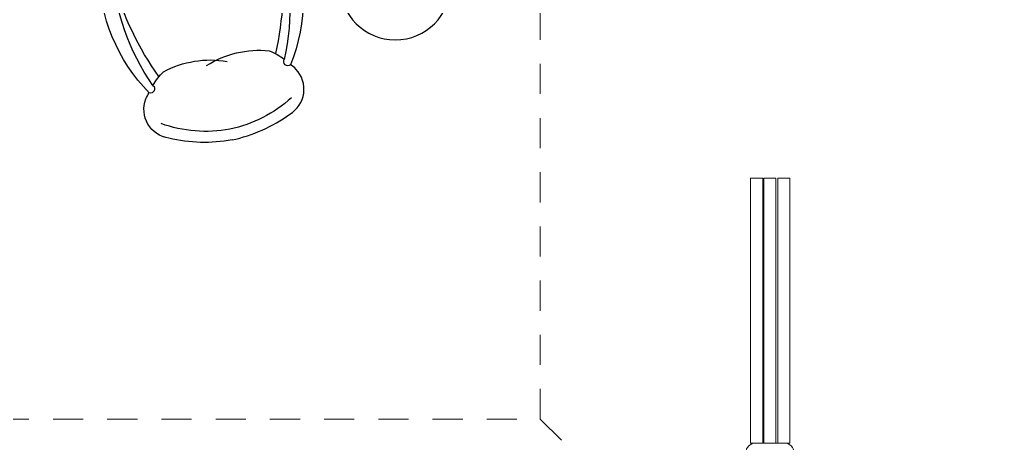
# Model space of a CAD drawing. Header units: metres. Extents: x -232 to 581, y 30 to 789.
# Drawn here: x 229.75 to 233.879, y 664.346 to 666.104 of the extents above; entities that cross this region are included whole.
import ezdxf

# ---------------------------------------------------------------- set-up
doc = ezdxf.new("R2010")
doc.units = ezdxf.units.M
doc.linetypes.add('HIDDEN2', pattern=[0.1875, 0.125, -0.0625])
for name, color, linetype, lineweight in [('A-DOOR', 35, 'Continuous', 5), ('A-WALL', 250, 'Continuous', 20), ('baños', 140, 'Continuous', 0)]:
    doc.layers.add(name, color=color, linetype=linetype, lineweight=lineweight)
doc.layers.add('MOBILIARIOS', color=252, linetype='Continuous')
doc.layers.add('Techos 1', color=7, linetype='HIDDEN2', lineweight=9, true_color=0x42391a)
doc.styles.get("Standard").update_dxf_attribs({"font": 'arial.ttf'})

# ---------------------------------------------------------------- blocks, each defined once
blk = doc.blocks.new('21.11.2025 LN09 2DO NIVEL')
at = {"layer": 'A-DOOR', "color": 18, "true_color": 0x000000}
for points in [[(271.448, 148.1015), (271.498, 148.1015), (271.498, 147.0015), (271.448, 147.0015)], [(271.503, 148.1015), (271.553, 148.1015), (271.553, 147.0015), (271.503, 147.0015)], [(271.561, 148.1015), (271.611, 148.1015), (271.611, 147.0015), (271.561, 147.0015)]]:
    blk.add_lwpolyline(points, close=True, dxfattribs=at)
at = {"layer": 'A-WALL', "color": 18, "true_color": 0x000000, "transparency": 33554684}
blk.add_line((271.4682, 147.0015), (271.5882, 147.0015), dxfattribs=at)
at = {"layer": 'A-WALL', "color": 18, "true_color": 0x000000}
for centre, start, end in [((271.4682, 146.9615), 90, 180), ((271.5882, 146.9615), 0, 90)]:
    blk.add_arc(centre, 0.04, start, end, dxfattribs=at)
at = {"layer": 'Techos 1', "color": 18, "true_color": 0x000000}
for p, q in [((270.5753, 153.3014), (270.5753, 147.1015)), ((258.4285, 147.1015), (270.5753, 147.1015)), ((270.5753, 147.1015), (274.4785, 143.2014))]:
    blk.add_line(p, q, dxfattribs=at)
at = {"layer": 'baños', "color": 18, "linetype": 'Continuous', "true_color": 0x000000, "flags": 8}
for tag, p in [('TRADENAME', (265.5139, 159.7825, 0)), ('MODELNUMBER', (265.5139, 159.7825, 0)), ('PRODUCT', (265.5139, 159.7825, 0)), ('MATERIAL', (265.5139, 159.7824, 0)), ('MODELNUMBER', (266.6886, 159.7825, 0)), ('PRODUCT', (266.6886, 159.7825, 0)), ('TRADENAME', (266.6886, 159.7825, 0)), ('MATERIAL', (266.6886, 159.7824, 0))]:
    blk.add_attdef(tag, p, '', height=0.0000254, rotation=180.0001, dxfattribs=at)
blk = doc.blocks.new('A$Ca77e88c0')
at = {"layer": 'MOBILIARIOS', "linetype": 'Continuous'}
for p, q in [((0, 1.3457), (0.2432, 0.761)), ((0.2435, 0.7603), (0, 1.3457))]:
    blk.add_line(p, q, dxfattribs=at)
for points in [[(1.0081, 1.4216, 0.103931), (0.8565, 1.6353, 0.481643), (0.668, 1.624, 0.047693), (0.6541, 1.5985, 0.047693)], [(1.0081, 1.4216, -0.103931), (1.0528, 1.1635, -0.481643), (0.9119, 1.0378, -0.047693), (0.884, 1.0459, -0.047693)]]:
    blk.add_lwpolyline(points, format="xyb", dxfattribs=at)
blk.add_circle((0.8492, 0.4996), 0.2299, dxfattribs=at)
for centre, radius, start, end in [((0.5212, 0.8742), 0.7364, 79.5964, 123.1415), ((0.4617, 1.1866), 0.5495, 23.3314, 53.5948), ((0.4617, 1.1866), 0.5495, 23.3314, 53.5948), ((0.6434, 1.5847), 0.0175, 250.4542, 52.0587), ((0.6434, 1.5847), 0.0175, 250.4542, 52.0587), ((0.612, 0.6674), 0.9011, 88.3763, 121.4796), ((0.612, 0.6674), 0.9011, 88.3763, 121.4796), ((0.5865, 0.2493), 1.2787, 88.4542, 107.9351), ((0.5865, 0.2493), 1.2787, 88.4542, 107.9351), ((0.8583, 1.4567), 0.2476, 153.2165, 169.9182), ((0.8583, 1.4567), 0.2476, 153.2165, 169.9182), ((0.1421, 1.4684), 0.0325, 136.3787, 235.7351), ((1.0281, 1.5426), 0.4158, 185.8786, 223.4033), ((1.0281, 1.5426), 0.4158, 185.8786, 223.4033), ((0.0995, 1.3192), 0.1029, 121.9514, 165.0616), ((0.4823, 0.53), 0.9795, 111.4631, 116.5118), ((0.1421, 1.4684), 0.0325, 235.6979, 268.7539), ((0.4562, 1.1998), 0.5495, 351.575, 21.8384), ((0.4562, 1.1998), 0.5495, 351.575, 21.8384), ((1.108, 1.3505), 0.4158, 181.7665, 219.2912), ((0.9273, 1.2907), 0.2476, 235.2516, 251.9533), ((0.9273, 1.2907), 0.2476, 235.2516, 251.9533), ((0.1939, 1.6724), 0.9011, 283.6902, 316.7935), ((0.1939, 1.6724), 0.9011, 283.6902, 316.7935), ((0.2766, 1.4622), 0.7364, 282.0283, 325.5734), ((-0.1206, 1.9492), 1.2787, 297.2347, 316.7156), ((-0.1206, 1.9492), 1.2787, 297.2347, 316.7156), ((0.8666, 1.048), 0.0175, 353.1111, 154.7156), ((0.8666, 1.048), 0.0175, 353.1111, 154.7156), ((0.4307, 0.7745), 0.0325, 136.3787, 169.4347), ((0.4307, 0.7745), 0.0325, 136.3787, 169.4347), ((0.2948, 0.8495), 0.1029, 240.0914, 283.2016), ((0.0052, 1.6774), 0.9795, 288.6412, 293.6898), ((0.4307, 0.7745), 0.0325, 169.4347, 268.7911)]:
    blk.add_arc(centre, radius, start, end, dxfattribs=at)
blk = doc.blocks.new('20.03.2026 LN 09 SEGUNDO NIVEL ARQ')
at = {"layer": 'A-DOOR', "color": 5}
for points in [[(89.7154, -54.5986), (89.7654, -54.5986), (89.7654, -55.6986), (89.7154, -55.6986)], [(89.7704, -54.5986), (89.8204, -54.5986), (89.8204, -55.6986), (89.7704, -55.6986)], [(89.8284, -54.5986), (89.8784, -54.5986), (89.8784, -55.6986), (89.8284, -55.6986)]]:
    blk.add_lwpolyline(points, close=True, dxfattribs=at)
at = {"layer": 'A-WALL', "color": 5, "transparency": 33554684}
blk.add_line((89.7356, -55.6986), (89.8556, -55.6986), dxfattribs=at)
at = {"layer": 'A-WALL', "color": 5}
blk.add_arc((89.7356, -55.7386), 0.04, 90, 180, dxfattribs=at)
at = {"layer": 'Techos 1', "color": 5}
for p, q in [((88.8427, -49.3986), (88.8427, -55.5986)), ((76.6959, -55.5986), (88.8427, -55.5986)), ((88.8427, -55.5986), (92.7459, -59.4987))]:
    blk.add_line(p, q, dxfattribs=at)
at = {"layer": 'MOBILIARIOS', "color": 5, "xscale": -1, "rotation": 123.8268872980607}
blk.add_blockref('A$Ca77e88c0', (88.1834, -52.8105), dxfattribs=at)
at = {"layer": 'baños', "color": 5, "linetype": 'Continuous', "flags": 8}
for tag, p in [('MODELNUMBER', (83.7813, -42.9175, 0)), ('MATERIAL', (83.7813, -42.9176, 0)), ('PRODUCT', (83.7813, -42.9176, 0)), ('TRADENAME', (83.7813, -42.9176, 0)), ('MODELNUMBER', (84.956, -42.9175, 0)), ('TRADENAME', (84.956, -42.9176, 0)), ('MATERIAL', (84.956, -42.9176, 0)), ('PRODUCT', (84.956, -42.9176, 0))]:
    blk.add_attdef(tag, p, '', height=0.0000254, rotation=180.0001, dxfattribs=at)
at = {"layer": 'baños', "color": 5, "linetype": 'Continuous'}
for tag, p, rotation in [('TRADENAME', (85.8912, -56.9933), 180.0001), ('MODELNUMBER', (85.8912, -56.9934), 180.0001), ('MATERIAL', (85.8914, -56.9932), 180.0001), ('PRODUCT', (85.8914, -56.9933), 180.0001), ('MODELNUMBER', (86.6008, -56.9934), 179.9999), ('MATERIAL', (86.6008, -56.9932), 179.9999), ('PRODUCT', (86.6008, -56.9933), 179.9999), ('TRADENAME', (86.6008, -56.9933), 179.9999)]:
    blk.add_attdef(tag, p, '', height=0.0000254, rotation=rotation, dxfattribs=at)

msp = doc.modelspace()

# ---------------------------------------------------------------- block references
at = {"color": 1}
for name, p in [('20.03.2026 LN 09 SEGUNDO NIVEL ARQ', (143.0668, 720.0451)), ('21.11.2025 LN09 2DO NIVEL', (-38.6658, 517.345))]:
    msp.add_blockref(name, p, dxfattribs=at)

doc.saveas('drawing.dxf')
